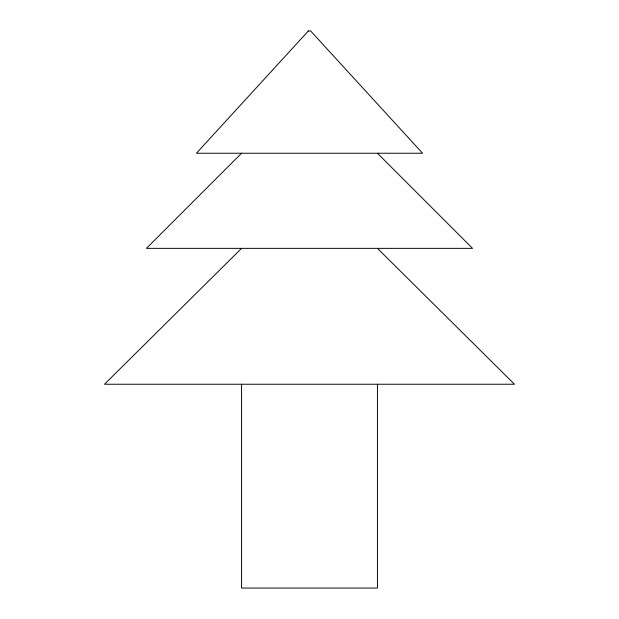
<?xml version="1.0" encoding="UTF-8"?>
<svg xmlns="http://www.w3.org/2000/svg" width="619" height="619" viewBox="0 0 619 619"><rect width="100%" height="100%" fill="white"/><g stroke="black" fill="none" stroke-linecap="round" stroke-linejoin="round"><path stroke-width="0.93" d="M241.565 153.241L146.448 248.358L472.552 248.358L377.435 153.241M241.565 248.358L104.51 384.237L514.49 384.237L377.435 248.358M377.435 384.237L377.435 588.05L241.565 588.05L241.565 384.237M308.37 30.95L196.424 153.241L422.576 153.241L310.63 30.95L308.37 30.95"/></g></svg>
